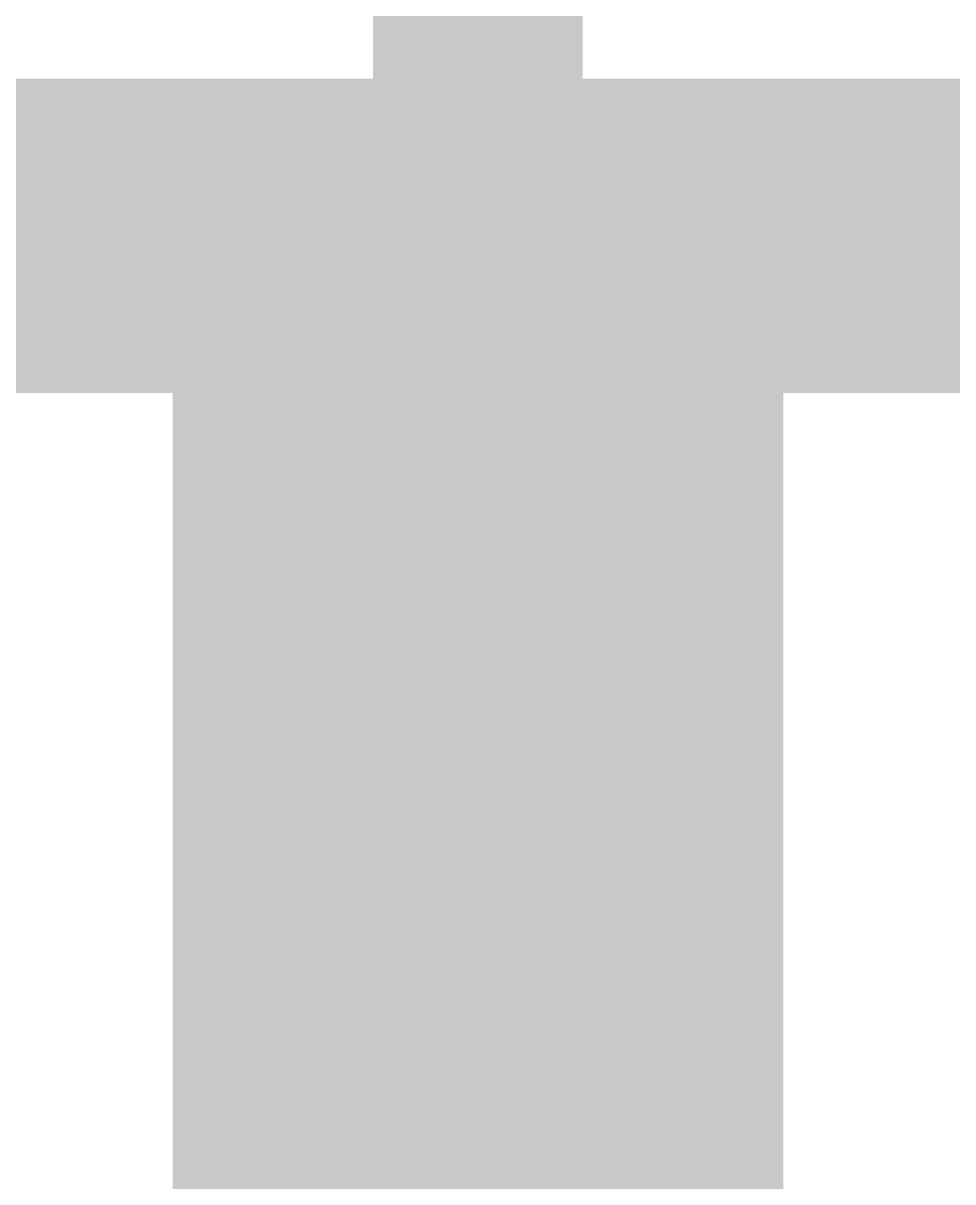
# Model space of a CAD drawing. Header units: inches. Extents: x -2 to 289, y -4 to 187.
# Drawn here: x 62.682 to 63.808, y 43.605 to 45.009 of the extents above; entities that cross this region are included whole.
import ezdxf

# ---------------------------------------------------------------- set-up
doc = ezdxf.new("R2010")
doc.units = ezdxf.units.IN
for name, color, linetype in [('Bottom Layer', 5, 'Continuous'), ('Top Layer', 1, 'Continuous'), ('Top Paste', 8, 'Continuous'), ('Top Solder', 216, 'Continuous')]:
    doc.layers.add(name, color=color, linetype=linetype)

# ---------------------------------------------------------------- blocks, each defined once
blk = doc.blocks.new('SOIC_16_300____4')
at = {"layer": 'Top Layer'}
blk.add_hatch(color=1, dxfattribs=at).paths.add_polyline_path([(4.05, -4.145), (5.7, -4.145), (5.7, -4.745), (4.05, -4.745)])
at = {"layer": 'Top Paste'}
blk.add_hatch(color=8, dxfattribs=at).paths.add_polyline_path([(4.05, -4.145), (5.7, -4.145), (5.7, -4.745), (4.05, -4.745)])
at = {"layer": 'Top Solder'}
blk.add_hatch(color=216, dxfattribs=at).paths.add_polyline_path([(3.98, -4.075), (5.77, -4.075), (5.77, -4.815), (3.98, -4.815)])

msp = doc.modelspace()

# ---------------------------------------------------------------- linework, layer by layer
at = {"layer": 'Bottom Layer', "const_width": 0.381}
msp.add_lwpolyline([(52.3109, 44.7511), (65.3919, 44.7511)], dxfattribs=at)
at = {"layer": 'Top Layer', "const_width": 0.254}
msp.add_lwpolyline([(63.2329, 43.9261), (63.2329, 45.5475)], dxfattribs=at)
at = {"layer": 'Top Layer', "const_width": 0.127}
msp.add_lwpolyline([(63.1694, 43.9261, 1), (63.2964, 43.9261, 1)], format="xyb", close=True, dxfattribs=at)

# ---------------------------------------------------------------- block references
at = {"rotation": 90}
msp.add_blockref('SOIC_16_300____4', (58.7879, 39.0511), dxfattribs=at)

doc.saveas('drawing.dxf')
